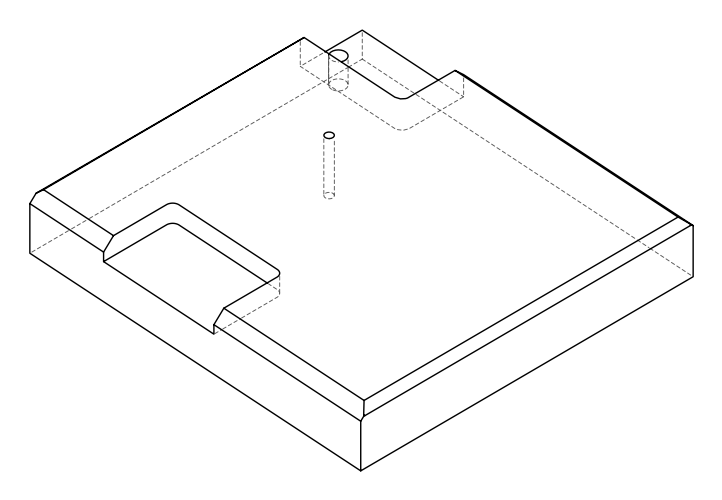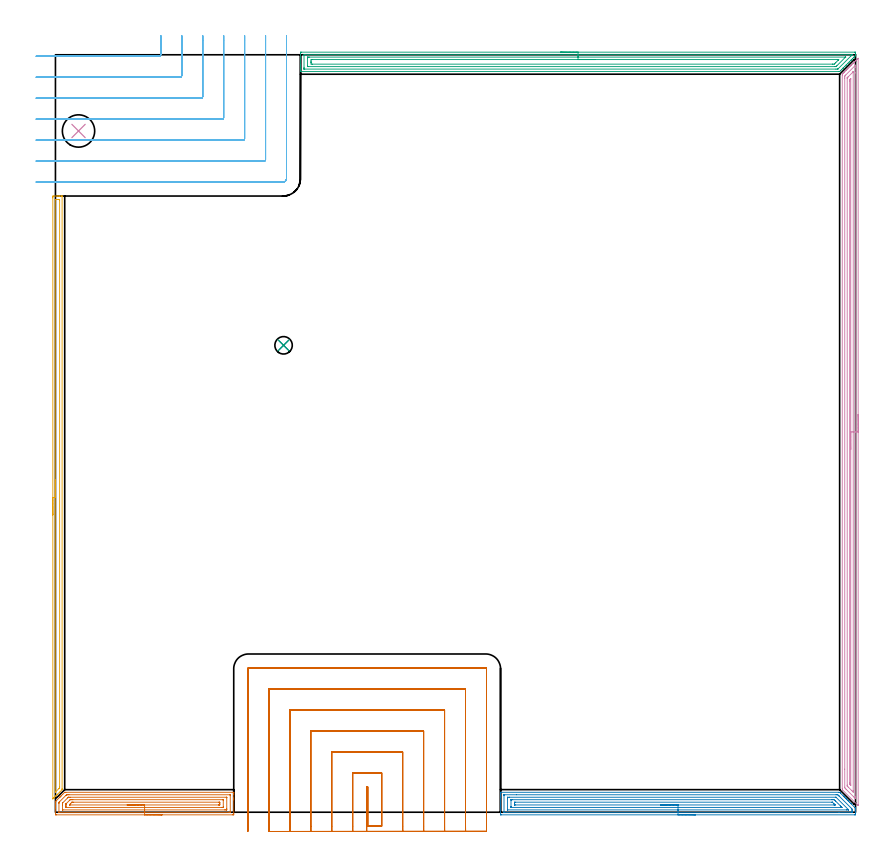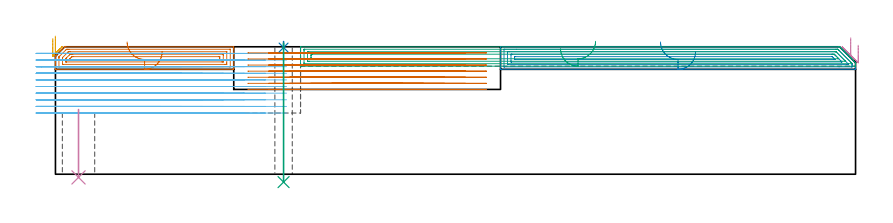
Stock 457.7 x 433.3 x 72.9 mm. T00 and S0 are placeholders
(PLAN: 10 operations, 4 tool changes, 95.5 min)
(1 AREA_MILL | FG_CHAMFER_SURFACE | UGT0205_001 | 4.28 min | 9047 mm3)
(2 AREA_MILL_1 | FG_CHAMFER_SURFACE_1 | UGT0205_001 | 8.24 min | 17464 mm3)
(3 AREA_MILL_2 | FG_CHAMFER_SURFACE_2 | UGT0205_001 | 10.32 min | 19925 mm3)
(4 AREA_MILL_3 | FG_CHAMFER_SURFACE_3 | UGT0205_001 | 13.57 min | 17199 mm3)
(5 AREA_MILL_4 | FG_CHAMFER_SURFACE_4 | UGT0205_001 | 5.67 min | 4860 mm3)
(6 MILL_CORNER_NOTCH_RECTANGULAR | CORNER_NOTCH_RECTANGULAR | NXT0201_012 | Follow Part, ap 4, ae 75% | 23.73 min | 428086 mm3)
(7 MILL_SLOT | SLOT_PARTIAL_RECTANGULAR | NXT0201_012 | Follow Part, ap 4, ae 75% | 29.12 min | 335185 mm3)
(8 SPOT_DRILL | STEP1HOLE | NXT0321_9005460120000 | 0.03 min | 51 mm3)
(9 DRILL_THROUGH_HOLE_INTO_CENTER | STEP1HOLE | UGT0301_032 | 0.32 min | 5713 mm3)
(10 INDEXABLE_INSERT_DRILL_THROUGH_HOLE_FROM_SOLID | STEP1HOLE_1 | NXT0302_008 | 0.16 min | 9441 mm3)
(TOOL UGT0205_001 | Chamfer Mill 20 x 3 x 45 deg. | D20 FL50 Z2)
(TOOL NXT0201_012 | ENDMILL 16mm [2P460-1600-NA 1630] | D16 FL38 Z6)
(TOOL NXT0321_9005460120000 | NC Spot Drill, 142deg, 12mm, Carbide, Uncoated | D12 PA142 FL30 Z2)
(TOOL UGT0301_032 | Twist Drill 10 mm | D10 PA118 FL87 Z2)
(TOOL NXT0302_008 | Index. Insert Drill 18.5mm [880-D1850L25-05] | D18.5 PA176 FL93 Z2)
(OP 1 AREA_MILL)
G17 G21 G94 G90
T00 M6
G54
G17 G0 G90 X61. Y-1.5 S1061 M3
G43 Z82.9 H0
Z70.
G94 G1 X60.962 Z69.128 F250.
X60.848 Z68.264
X60.659 Z67.412
X60.397 Z66.58
X60.063 Z65.774
X59.66 Z65.
X59.191 Z64.264
X58.66 Z63.572
X58.071 Z62.929
X57.428 Z62.34
X56.736 Z61.808
X56. Z61.34
X55.226 Z60.937
X54.42 Z60.603
X53.588 Z60.341
X52.736 Z60.152
X51.872 Z60.038
X51. Z60.
X0.6
X0.258 Y-1.498 Z60.001
X0.01 Y-1.493 Z60.004
X0. Y-1.163 Z60.334
Y2.33 Z63.825
Y2.903 Z64.4
Y3.203 Z64.7
Y3.776 Z65.273
Y4.077 Z65.573
Y4.678 Z66.178
Y6.038 Z67.538
Y6.1 Z67.597
X0.005 Y6.106 Z67.604
X0.158 Y6.26 Z67.756
X0.302 Y6.403 Z67.902
X0.588 Y6.688 Z68.188
X2.588 Y8.689 Z70.188
X2.633 Y8.734 Z70.231
X2.681 Y8.782 Z70.281
X2.873 Y8.974 Z70.473
X2.924 Y9.025 Z70.522
X2.978 Y9.079 Z70.578
X3.158 Y9.259 Z70.758
X3.215 Y9.316 Z70.813
X3.507 Y9.607 Z71.107
X4.168 Y10.268 Z71.767
X5.159 Y11.259 Z72.757
X5.312 Y11.406 Z72.893
X5.943 Y11.4 Z72.9
X101.846
X101.99 Y11.397 Z72.888
X101.997 Y11.349 Z72.84
X101.999 Y11.284 Z72.776
X102. Y11.168 Z72.667
Y10.791 Z72.291
Y10.19 Z71.684
Y8.142 Z69.639
Y7.57 Z69.064
Y7.065 Z68.56
Y-0.877 Z60.62
X101.997 Y-1.163 Z60.334
X101.99 Y-1.493 Z60.004
X101.742 Y-1.498 Z60.001
X101.4 Y-1.5 Z60.
X51.
Y-0.086 Z61.414
X2.384 Y-0.085 Z61.415
X2.174 Y-0.084 Z61.416
X2.044 Y-0.081 Z61.419
X2.017 Y-0.079 Z61.421
X2.01 Y-0.066 Z61.434
X2.006 Y-0.042 Z61.458
X2.001 Y0.085 Z61.585
X2. Y4.95 Z66.45
X2.001 Y5.324 Z66.824
X2.007 Y5.574 Z67.074
X2.01 Y5.635 Z67.135
X2.048 Y5.686 Z67.186
X2.177 Y5.823 Z67.323
X2.278 Y5.927 Z67.427
X2.384 Y6.034 Z67.534
X5.952 Y9.602 Z71.102
X6.253 Y9.895 Z71.395
X6.338 Y9.976 Z71.476
X6.502 Y9.98 Z71.48
X6.844 Y9.984 Z71.484
X7.053 Y9.985 Z71.485
X7.736 Y9.986 Z71.486
X99.616 Y9.985 Z71.485
X99.826 Y9.984 Z71.484
X99.956 Y9.98 Z71.48
X99.983 Y9.979 Z71.479
X99.99 Y9.966 Z71.466
X99.993 Y9.942 Z71.442
X99.999 Y9.815 Z71.315
X100. Y0.208 Z61.708
X99.998 Y0.083 Z61.583
X99.994 Y-0.017 Z61.483
X99.99 Y-0.078 Z61.422
X99.957 Y-0.079 Z61.421
X99.616 Y-0.084 Z61.416
X99.407 Y-0.085 Z61.415
X51. Y-0.086 Z61.414
Y1.328 Z62.828
X4.298 Y1.329 Z62.829
X4.168 Y1.331 Z62.831
X4.038 Y1.334 Z62.834
X4.01 Y1.336 Z62.836
X4.006 Y1.359 Z62.859
X4.002 Y1.402 Z62.902
X4.001 Y1.457 Z62.957
X4. Y1.621 Z63.121
Y4.241 Z65.741
X4.001 Y4.95 Z66.45
X4.002 Y5.112 Z66.612
X4.008 Y5.169 Z66.669
X4.014 Y5.203 Z66.703
X4.033 Y5.224 Z66.724
X4.168 Y5.367 Z66.867
X7.046 Y8.245 Z69.745
X7.248 Y8.443 Z69.943
X7.347 Y8.535 Z70.035
X7.391 Y8.565 Z70.065
X7.474 Y8.567 Z70.067
X7.606 Y8.57 Z70.07
X7.736 Y8.571 Z70.071
X8.497
X97.702
X97.832 Y8.569 Z70.069
X97.962 Y8.566 Z70.066
X97.99 Y8.564 Z70.064
X97.994 Y8.541 Z70.041
X97.997 Y8.498 Z69.998
X97.999 Y8.443 Z69.943
X98. Y8.279 Z69.779
Y2.166 Z63.666
X97.996 Y1.457 Z62.957
X97.993 Y1.375 Z62.875
X97.99 Y1.339 Z62.839
X97.957 Y1.335 Z62.835
X97.832 Y1.333 Z62.833
X97.071 Y1.329 Z62.829
X96.94 Y1.328 Z62.828
X51.
Y2.743 Z64.243
X6.125
X6.078 Y2.744 Z64.244
X6.029 Y2.747 Z64.247
X6.016 Y2.749 Z64.249
X6.01 Y2.758 Z64.258
X6.007 Y2.801 Z64.301
X6. Y3.156 Z64.656
Y3.203 Z64.703
Y4.03 Z65.53
Y4.077 Z65.577
X6.003 Y4.49 Z65.99
X6.008 Y4.696 Z66.196
X6.01 Y4.746 Z66.246
X6.033 Y4.775 Z66.275
X6.079 Y4.826 Z66.326
X6.2 Y4.95 Z66.45
X7.946 Y6.697 Z68.197
X8.287 Y7.03 Z68.53
X8.402 Y7.142 Z68.642
X8.628 Y7.15 Z68.65
X9.052 Y7.155 Z68.655
X9.52 Y7.157 Z68.657
X9.942
X95.875
X95.922 Y7.156 Z68.656
X95.971 Y7.153 Z68.653
X95.984 Y7.151 Z68.651
X95.99 Y7.142 Z68.642
X95.993 Y7.099 Z68.599
X96. Y6.744 Z68.244
Y6.697 Z68.197
X95.999 Y3.203 Z64.703
X95.99 Y2.791 Z64.291
X95.984 Y2.749 Z64.249
X95.909 Y2.747 Z64.247
X95.784 Y2.744 Z64.244
X95.626 Y2.743 Z64.243
X95.156
X51.
Y4.157 Z65.657
X8.546
X8.243 Y4.159 Z65.659
X8.091 Y4.161 Z65.661
X8.021 Y4.164 Z65.664
X8.01 Y4.182 Z65.682
X8.017 Y4.307 Z65.807
X8.108 Y4.404 Z65.904
X8.198 Y4.498 Z65.998
X8.614 Y4.916 Z66.416
X9.079 Y5.381 Z66.881
X9.226 Y5.527 Z67.027
X9.345 Y5.644 Z67.144
X9.428 Y5.72 Z67.22
X9.449 Y5.736 Z67.236
X9.47 Y5.739 Z67.239
X9.52 Y5.742 Z67.242
X9.602 Y5.743 Z67.243
X10.412
X93.454
X93.797 Y5.739 Z67.239
X93.966 Y5.736 Z67.236
X93.991 Y5.728 Z67.228
X93.995 Y5.698 Z67.198
X93.997 Y5.652 Z67.152
X94. Y5.209 Z66.709
Y4.95 Z66.45
Y4.335 Z65.835
X93.998 Y4.247 Z65.747
X93.994 Y4.194 Z65.694
X93.99 Y4.168 Z65.668
X93.977 Y4.164 Z65.664
X93.777 Y4.16 Z65.66
X93.372 Y4.157 Z65.657
X93.29
X51.
X50.128 Z65.695
X49.263 Z65.809
X48.412 Z65.998
X47.58 Z66.26
X46.774 Z66.594
X46. Z66.997
X45.264 Z67.465
X44.572 Z67.996
X43.929 Z68.586
X43.34 Z69.229
X42.808 Z69.921
X42.34 Z70.657
X41.937 Z71.431
X41.603 Z72.237
X41.341 Z73.069
X41.152 Z73.92
X41.038 Z74.785
X41. Z75.657
G0 Z82.9
M5
M2
(OP 2 AREA_MILL_1)
G17 G21 G94 G90
T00 M6
G54
G17 G0 G90 X366.15 Y-1.5 S1061 M3
G43 Z82.9 H0
Z70.
G94 G1 X366.112 Z69.128 F250.
X365.998 Z68.264
X365.809 Z67.412
X365.547 Z66.58
X365.213 Z65.774
X364.81 Z65.
X364.342 Z64.264
X363.811 Z63.572
X363.221 Z62.929
X362.578 Z62.34
X361.886 Z61.809
X361.15 Z61.34
X360.376 Z60.937
X359.57 Z60.603
X358.738 Z60.341
X357.887 Z60.152
X357.022 Z60.038
X356.15 Z60.
X255.216
X254.662 Y-1.494 Z60.003
X254.61 Y-1.492 Z60.006
X254.6 Y-1.434 Z60.064
Y8.443 Z69.937
Y8.985 Z70.482
Y9.316 Z70.812
Y9.858 Z71.354
Y10.19 Z71.684
Y11.144 Z72.644
X254.603 Y11.274 Z72.766
X254.61 Y11.398 Z72.888
X254.77 Y11.4 Z72.9
X448.152
X448.601 Y11.393 Z72.892
X448.66 Y11.338 Z72.837
X448.938 Y11.063 Z72.56
X449.045 Y10.956 Z72.454
X450.685 Y9.316 Z70.813
X451.096 Y8.904 Z70.404
X451.12 Y8.88 Z70.38
X451.427 Y8.574 Z70.073
X451.559 Y8.443 Z69.939
X451.915 Y8.085 Z69.585
X452.084 Y7.917 Z69.416
X452.32 Y7.681 Z69.179
X452.432 Y7.57 Z69.066
X452.867 Y7.133 Z68.633
X453.305 Y6.697 Z68.193
X453.511 Y6.489 Z67.989
X453.552 Y6.448 Z67.948
X454.178 Y5.823 Z67.32
X454.37 Y5.63 Z67.13
X454.404 Y5.596 Z67.096
X455.051 Y4.95 Z66.447
X455.189 Y4.811 Z66.311
X457.384 Y2.617 Z64.116
X457.53 Y2.47 Z63.968
X457.666 Y2.33 Z63.829
X457.69 Y2.303 Z63.801
X457.7 Y1.667 Z63.167
Y0.252 Z61.749
Y-0.29 Z61.207
Y-0.621 Z60.876
X457.695 Y-1.163 Z60.332
X457.69 Y-1.492 Z60.003
X457.425 Y-1.496 Z60.001
X457.084 Y-1.5 Z60.
X356.15
Y-0.086 Z61.414
X256.794 Y-0.085 Z61.415
X256.652 Y-0.084 Z61.416
X256.619 Y-0.081 Z61.419
X256.61 Y-0.079 Z61.421
X256.606 Y-0.07 Z61.43
X256.603 Y-0.04 Z61.46
X256.6 Y0.104 Z61.604
Y9.71 Z71.21
X256.603 Y9.841 Z71.341
X256.607 Y9.946 Z71.446
X256.61 Y9.975 Z71.475
X256.621 Y9.979 Z71.479
X256.661 Y9.981 Z71.481
X257.003 Y9.985 Z71.485
X263.786 Y9.986 Z71.486
X446.574
X447.258 Y9.984 Z71.484
X447.471 Y9.982 Z71.482
X447.547 Y9.979 Z71.479
X447.874 Y9.667 Z71.167
X448.064 Y9.484 Z70.984
X448.152 Y9.399 Z70.899
X448.234 Y9.316 Z70.816
X455.297 Y2.252 Z63.752
X455.69 Y1.848 Z63.348
X455.695 Y1.457 Z62.957
X455.699 Y1.064 Z62.564
X455.7 Y0.584 Z62.084
Y0.19 Z61.69
X455.697 Y0.059 Z61.559
X455.693 Y-0.046 Z61.454
X455.69 Y-0.075 Z61.425
X455.679 Y-0.079 Z61.421
X455.639 Y-0.081 Z61.419
X455.297 Y-0.085 Z61.415
X448.263 Y-0.086 Z61.414
X356.15
Y1.328 Z62.828
X258.789 Y1.329 Z62.829
X258.658 Y1.331 Z62.831
X258.622 Y1.334 Z62.834
X258.61 Y1.337 Z62.837
X258.607 Y1.347 Z62.847
X258.602 Y1.395 Z62.895
X258.601 Y1.457 Z62.957
X258.6 Y1.642 Z63.142
X258.601 Y7.754 Z69.254
X258.608 Y8.443 Z69.943
X258.61 Y8.534 Z70.034
X258.622 Y8.565 Z70.065
X258.662 Y8.567 Z70.067
X258.789 Y8.569 Z70.069
X259.551 Y8.571 Z70.071
X259.682
X446.235
X446.365 Y8.569 Z70.069
X446.496 Y8.565 Z70.065
X446.526 Y8.563 Z70.063
X446.545 Y8.548 Z70.048
X446.584 Y8.514 Z70.014
X446.657 Y8.443 Z69.943
X453.511 Y1.588 Z63.088
X453.637 Y1.457 Z62.957
X453.678 Y1.411 Z62.911
X453.69 Y1.365 Z62.865
X453.678 Y1.335 Z62.835
X453.638 Y1.333 Z62.833
X453.511 Y1.331 Z62.831
X452.749 Y1.329 Z62.829
X452.618
X356.15 Y1.328 Z62.828
Y2.743 Z64.243
X260.738
X260.692 Y2.744 Z64.244
X260.646 Y2.746 Z64.246
X260.615 Y2.749 Z64.249
X260.61 Y2.787 Z64.287
X260.6 Y3.179 Z64.679
Y3.203 Z64.703
Y6.697 Z68.197
X260.608 Y7.121 Z68.621
X260.61 Y7.143 Z68.643
X260.633 Y7.15 Z68.65
X260.715 Y7.153 Z68.653
X260.84 Y7.156 Z68.656
X260.998 Y7.157 Z68.657
X261.469
X444.108
X444.579 Y7.156 Z68.656
X445.004 Y7.155 Z68.655
X445.472 Y7.15 Z68.65
X445.943 Y6.697 Z68.197
X446.365 Y6.284 Z67.784
X449.045 Y3.607 Z65.107
X449.447 Y3.203 Z64.703
X449.83 Y2.816 Z64.316
X449.877 Y2.765 Z64.265
X449.89 Y2.748 Z64.248
X449.881 Y2.747 Z64.247
X449.799 Y2.745 Z64.245
X449.673 Y2.743 Z64.243
X449.516
X356.15
Y4.157 Z65.657
X263.173
X262.826 Y4.159 Z65.659
X262.653 Y4.162 Z65.662
X262.617 Y4.164 Z65.664
X262.61 Y4.188 Z65.688
X262.607 Y4.24 Z65.74
X262.601 Y4.717 Z66.217
X262.6 Y4.95 Z66.45
X262.602 Y5.589 Z67.089
X262.606 Y5.682 Z67.182
X262.61 Y5.732 Z67.232
X262.648 Y5.736 Z67.236
X262.85 Y5.739 Z67.239
X263.255 Y5.743 Z67.243
X444.173
X444.376 Y5.741 Z67.241
X444.426 Y5.739 Z67.239
X444.447 Y5.736 Z67.236
X444.473 Y5.717 Z67.217
X444.579 Y5.619 Z67.119
X445.252 Y4.95 Z66.45
X445.472 Y4.73 Z66.23
X445.953 Y4.241 Z65.741
X446.003 Y4.187 Z65.687
X446.022 Y4.163 Z65.663
X445.995 Y4.162 Z65.662
X445.821 Y4.159 Z65.659
X445.472 Y4.157 Z65.657
X445.39
X356.15
X355.279 Z65.695
X354.414 Z65.809
X353.562 Z65.998
X352.73 Z66.26
X351.924 Z66.594
X351.15 Z66.997
X350.414 Z67.465
X349.722 Z67.996
X349.079 Z68.586
X348.49 Z69.229
X347.959 Z69.921
X347.49 Z70.657
X347.087 Z71.431
X346.753 Z72.237
X346.491 Z73.069
X346.302 Z73.92
X346.188 Z74.785
X346.15 Z75.657
G0 Z82.9
M5
M2
(OP 3 AREA_MILL_2)
G17 G21 G94 G90
T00 M6
G54
G17 G0 G90 X288.95 Y434.8 S1061 M3
G43 Z82.9 H0
Z71.8
G94 G1 X288.988 Z70.928 F250.
X289.102 Z70.063
X289.291 Z69.212
X289.553 Z68.38
X289.887 Z67.574
X290.29 Z66.8
X290.758 Z66.064
X291.29 Z65.372
X291.879 Z64.729
X292.522 Z64.14
X293.214 Z63.608
X293.95 Z63.14
X294.724 Z62.737
X295.53 Z62.403
X296.362 Z62.141
X297.213 Z61.952
X298.078 Z61.838
X298.95 Z61.8
X457.213 Y434.799 Z61.801
X457.528 Y434.796 Z61.804
X457.698 Y434.791 Z61.805
X457.7 Y434.512 Z62.084
Y434.169 Z62.426
Y433.205 Z63.394
X457.696 Y432.827 Z63.772
X457.694 Y432.806 Z63.793
X457.677 Y432.78 Z63.818
X457.576 Y432.675 Z63.924
X456.982 Y432.082 Z64.518
X456.834 Y431.933 Z64.664
X456.784 Y431.883 Z64.715
X456.085 Y431.185 Z65.415
X455.94 Y431.039 Z65.558
X455.89 Y430.989 Z65.609
X455.188 Y430.288 Z66.312
X455.046 Y430.144 Z66.453
X454.997 Y430.096 Z66.502
X454.291 Y429.391 Z67.209
X454.151 Y429.25 Z67.347
X454.103 Y429.202 Z67.396
X453.394 Y428.494 Z68.106
X453.257 Y428.356 Z68.241
X453.21 Y428.309 Z68.289
X452.497 Y427.597 Z69.003
X452.363 Y427.461 Z69.136
X452.317 Y427.416 Z69.182
X451.6 Y426.7 Z69.9
X451.468 Y426.567 Z70.03
X451.423 Y426.522 Z70.076
X450.703 Y425.803 Z70.797
X450.574 Y425.673 Z70.924
X450.53 Y425.629 Z70.969
X449.806 Y424.906 Z71.694
X449.68 Y424.778 Z71.819
X449.636 Y424.735 Z71.863
X449.041 Y424.141 Z72.459
X448.653 Y423.755 Z72.844
X448.601 Y423.707 Z72.893
X448.147 Y423.7 Z72.9
X140.372
X140.21 Y423.702 Z72.888
X140.207 Y423.768 Z72.824
X140.2 Y424.186 Z72.413
Y424.537 Z72.063
Y425.226 Z71.37
Y426.464 Z70.133
Y427.014 Z69.58
Y427.634 Z68.962
X140.201 Y434.169 Z62.429
X140.204 Y434.784 Z61.814
X140.207 Y434.792 Z61.806
X140.819 Y434.8 Z61.8
X298.95
Y433.386 Z63.214
X455.295
X455.406 Y433.385 Z63.215
X455.628 Y433.381 Z63.219
X455.685 Y433.379 Z63.221
X455.69 Y433.366 Z63.234
X455.692 Y433.332 Z63.268
X455.69 Y433.274 Z63.326
X455.503 Y433.065 Z63.535
X455.295 Y432.847 Z63.753
X455.062 Y432.613 Z63.987
X454.83 Y432.38 Z64.22
X447.911 Y425.462 Z71.138
X447.67 Y425.226 Z71.374
X447.584 Y425.146 Z71.454
X447.547 Y425.121 Z71.479
X447.476 Y425.118 Z71.482
X447.364 Y425.115 Z71.485
X447.254
X446.472 Y425.114 Z71.486
X142.605
X142.494 Y425.115 Z71.485
X142.272 Y425.119 Z71.481
X142.215 Y425.121 Z71.479
X142.21 Y425.134 Z71.466
X142.205 Y425.168 Z71.432
X142.202 Y425.226 Z71.374
X142.2 Y425.631 Z70.969
Y426.12 Z70.48
X142.201 Y432.785 Z63.815
X142.208 Y433.274 Z63.326
X142.21 Y433.369 Z63.231
X142.383 Y433.379 Z63.221
X142.496 Y433.384 Z63.216
X142.605 Y433.385 Z63.215
X298.95 Y433.386 Z63.214
Y431.972 Z64.628
X451.811
X451.933 Y431.971 Z64.629
X451.957 Y431.969 Z64.631
X451.959 Y431.968 Z64.632
X451.955 Y431.959 Z64.641
X451.919 Y431.919 Z64.681
X447.015 Y427.014 Z69.586
X446.686 Y426.688 Z69.912
X446.574 Y426.58 Z70.02
X446.533 Y426.544 Z70.056
X446.48 Y426.535 Z70.065
X446.361 Y426.533 Z70.067
X445.952 Y426.529 Z70.071
X144.877
X144.392 Y426.531 Z70.069
X144.232 Y426.533 Z70.067
X144.212 Y426.535 Z70.065
X144.207 Y426.591 Z70.009
X144.202 Y426.694 Z69.906
X144.2 Y426.822 Z69.778
Y427.014 Z69.586
Y431.486 Z65.114
X144.202 Y431.677 Z64.923
X144.21 Y431.87 Z64.73
X144.22 Y431.965 Z64.635
X144.271 Y431.967 Z64.633
X144.392 Y431.97 Z64.63
X144.8 Y431.971 Z64.629
X145.286 Y431.972 Z64.628
X298.95
Y430.557 Z66.043
X447.288
X448.053 Y430.55 Z66.05
X448.084 Y430.544 Z66.056
X448.059 Y430.514 Z66.086
X448.001 Y430.452 Z66.148
X447.913 Y430.362 Z66.238
X447.805 Y430.253 Z66.347
X446.361 Y428.809 Z67.791
X445.905 Y428.365 Z68.235
X445.467 Y427.95 Z68.65
X445.428 Y427.948 Z68.652
X444.574 Y427.943 Z68.657
X444.54
X147.038
X146.222 Y427.95 Z68.65
X146.2 Y428.782 Z67.818
Y428.803 Z67.797
Y429.676 Z66.924
Y429.697 Z66.903
X146.22 Y430.55 Z66.05
X147.072 Y430.557 Z66.043
X147.107
X298.95
X299.822 Z66.081
X300.686 Z66.195
X301.538 Z66.383
X302.37 Z66.646
X303.176 Z66.98
X303.95 Z67.382
X304.686 Z67.851
X305.378 Z68.382
X306.021 Z68.972
X306.61 Z69.615
X307.141 Z70.307
X307.61 Z71.043
X308.013 Z71.816
X308.347 Z72.622
X308.609 Z73.454
X308.798 Z74.306
X308.912 Z75.171
X308.95 Z76.043
G0 Z82.9
M5
M2
(OP 4 AREA_MILL_3)
G17 G21 G94 G90
T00 M6
G54
G17 G0 G90 X459.2 Y227.55 S1061 M3
G43 Z82.9 H0
Z73.8
G94 G1 Y227.512 Z72.928 F250.
Y227.398 Z72.063
Y227.209 Z71.212
Y226.947 Z70.38
Y226.613 Z69.574
Y226.21 Z68.8
Y225.742 Z68.064
Y225.211 Z67.372
Y224.621 Z66.729
Y223.978 Z66.14
Y223.286 Z65.608
Y222.55 Z65.14
Y221.776 Z64.737
Y220.97 Z64.403
Y220.138 Z64.141
Y219.287 Z63.952
Y218.422 Z63.838
Y217.55 Z63.8
Y4.314
X459.199 Y3.975 Z63.801
X459.198 Y3.922 Z63.802
X459.191 Y3.812 Z63.805
X458.954 Y4.045 Z64.044
X450.278 Y12.721 Z72.721
X450.157 Y12.845 Z72.842
X450.107 Y12.899 Z72.892
X450.1 Y13.358 Z72.9
Y421.742
X450.107 Y422.201 Z72.892
X450.155 Y422.255 Z72.844
X450.651 Y422.753 Z72.345
X450.991 Y423.091 Z72.009
X451.204 Y423.304 Z71.796
X451.428 Y423.529 Z71.57
X451.54 Y423.642 Z71.456
X452.108 Y424.208 Z70.892
X452.322 Y424.423 Z70.676
X452.429 Y424.53 Z70.568
X452.873 Y424.973 Z70.127
X453.317 Y425.419 Z69.679
X453.761 Y425.862 Z69.238
X454.206 Y426.308 Z68.79
X454.65 Y426.75 Z68.349
X455.094 Y427.196 Z67.902
X455.301 Y427.402 Z67.698
X455.36 Y427.46 Z67.64
X455.983 Y428.085 Z67.013
X456.195 Y428.295 Z66.804
X456.234 Y428.334 Z66.766
X456.871 Y428.973 Z66.125
X457.108 Y429.208 Z65.892
X457.76 Y429.862 Z65.236
X457.981 Y430.081 Z65.019
X458.649 Y430.75 Z64.348
X458.855 Y430.955 Z64.145
X459.093 Y431.194 Z63.906
X459.177 Y431.274 Z63.821
X459.194 Y431.283 Z63.803
X459.199 Y431.274 Z63.799
X459.2 Y217.55 Z63.8
X457.786 Z65.214
Y8.89
X457.785 Y7.996 Z65.215
X457.784 Y7.973 Z65.216
X457.76 Y7.702 Z65.24
X457.457 Y7.996 Z65.543
X456.871 Y8.579 Z66.129
X456.56 Y8.89 Z66.44
X452.429 Y13.022 Z70.571
X452.094 Y13.358 Z70.906
X451.54 Y13.922 Z71.46
X451.516 Y14.252 Z71.484
X451.515 Y14.277 Z71.485
X451.514 Y24.633 Z71.486
Y419.955
X451.515 Y420.848 Z71.485
X451.516 Y420.872 Z71.484
X451.54 Y421.178 Z71.46
X451.818 Y421.463 Z71.182
X452.092 Y421.742 Z70.908
X457.454 Y427.104 Z65.546
X457.61 Y427.255 Z65.39
X457.76 Y427.398 Z65.24
X457.784 Y427.104 Z65.216
X457.785 Y427.079 Z65.215
X457.786 Y426.21 Z65.214
Y422.95
Y217.55
X456.372 Z66.628
X456.371 Y12.464 Z66.629
X456.37 Y12.075 Z66.63
X456.366 Y11.571 Z66.634
X456.365 Y11.551 Z66.635
X456.336 Y11.571 Z66.664
X455.983 Y11.918 Z67.017
X455.435 Y12.464 Z67.565
X453.648 Y14.252 Z69.352
X453.317 Y14.583 Z69.683
X453.038 Y14.866 Z69.962
X452.969 Y14.939 Z70.031
X452.937 Y14.974 Z70.063
X452.935 Y15.016 Z70.065
X452.932 Y15.145 Z70.068
X452.929 Y15.535 Z70.071
Y419.955
X452.93 Y420.053 Z70.07
X452.933 Y420.101 Z70.067
X452.935 Y420.121 Z70.065
X452.947 Y420.136 Z70.053
X453.039 Y420.235 Z69.961
X453.317 Y420.517 Z69.683
X453.482 Y420.683 Z69.518
X456.155 Y423.356 Z66.845
X456.329 Y423.529 Z66.671
X456.345 Y423.543 Z66.655
X456.356 Y423.549 Z66.644
X456.366 Y423.552 Z66.634
X456.368 Y423.544 Z66.632
X456.37 Y423.529 Z66.63
X456.371 Y423.297 Z66.629
X456.372 Y423.138 Z66.628
Y217.55
X454.957 Z68.043
Y16.039
X454.952 Y15.422 Z68.048
X454.951 Y15.412 Z68.049
X454.947 Y15.413 Z68.053
X454.905 Y15.45 Z68.095
X454.819 Y15.531 Z68.181
X454.65 Y15.699 Z68.35
X454.482 Y15.871 Z68.518
X454.398 Y15.958 Z68.602
X454.359 Y16.002 Z68.641
X454.35 Y16.039 Z68.65
X454.343 Y16.932 Z68.657
Y418.305
X454.346 Y418.921 Z68.654
X454.349 Y419.061 Z68.651
X454.351 Y419.09 Z68.649
X454.774 Y419.524 Z68.226
X454.849 Y419.598 Z68.151
X454.915 Y419.658 Z68.085
X454.95 Y419.69 Z68.05
X454.951 Y419.629 Z68.049
X454.957 Y419.2 Z68.043
Y217.55
Y216.678 Z68.081
Y215.814 Z68.195
Y214.962 Z68.383
Y214.13 Z68.646
Y213.324 Z68.98
Y212.55 Z69.382
Y211.814 Z69.851
Y211.122 Z70.382
Y210.479 Z70.972
Y209.89 Z71.615
Y209.359 Z72.307
Y208.89 Z73.043
Y208.487 Z73.816
Y208.153 Z74.622
Y207.891 Z75.454
Y207.702 Z76.306
Y207.588 Z77.171
Y207.55 Z78.043
G0 Z82.9
M5
M2
(OP 5 AREA_MILL_4)
G17 G21 G94 G90
T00 M6
G54
G17 G0 G90 X-1.5 Y170.05 S1061 M3
G43 Z82.9 H0
Z77.6
G94 G1 Y170.088 Z76.728 F250.
Y170.202 Z75.864
Y170.391 Z75.012
Y170.653 Z74.18
Y170.987 Z73.374
Y171.39 Z72.6
Y171.859 Z71.864
Y172.39 Z71.172
Y172.979 Z70.529
Y173.622 Z69.94
Y174.314 Z69.409
Y175.05 Z68.94
Y175.824 Z68.537
Y176.63 Z68.203
Y177.462 Z67.941
Y178.314 Z67.752
Y179.179 Z67.638
Y180.05 Z67.6
Y351.452
X-1.499 Y351.891 Z67.601
X-1.494 Y352.339 Z67.603
X-1.491 Y352.49 Z67.605
X-1.053 Y352.5 Z68.043
X0.709 Z69.803
X1.27 Z70.367
X1.591 Z70.687
X2.151 Z71.247
X2.472 Z71.567
X3.475 Z72.574
X3.798 Y352.494 Z72.888
Y352.493 Z72.889
X3.8 Y352.338 Z72.9
Y13.565
X3.795 Y12.896 Z72.894
X3.794 Y12.894 Z72.893
X2.68 Y11.78 Z71.779
X2.234 Y11.333 Z71.333
X1.212 Y10.311 Z70.311
X1.003 Y10.102 Z70.1
X0.895 Y9.994 Z69.993
X0.353 Y9.453 Z69.452
X0.122 Y9.22 Z69.219
X0.003 Y9.102 Z69.1
X-0.506 Y8.594 Z68.594
X-0.759 Y8.339 Z68.337
X-0.89 Y8.209 Z68.207
X-1.338 Y7.763 Z67.761
X-1.493 Y7.616 Z67.606
X-1.499 Y7.613 Z67.6
X-1.5 Y180.05
X-0.086 Z69.014
X-0.085 Y350.408 Z69.015
X-0.084 Y350.458 Z69.016
X-0.082 Y350.482 Z69.018
X-0.08 Y350.487 Z69.02
X-0.068 Y350.49 Z69.032
X0.322 Y350.498 Z69.422
X1.591 Y350.499 Z70.691
X2.086 Y350.497 Z71.186
X2.289 Y350.49 Z71.389
X2.379 Y350.469 Z71.479
X2.384 Y350.195 Z71.484
X2.385 Y350.106 Z71.485
Y14.458
X2.38 Y14.055 Z71.48
X2.379 Y13.958 Z71.479
X2.335 Y13.896 Z71.435
X2.241 Y13.798 Z71.341
X2.015 Y13.565 Z71.115
X0.027 Y11.578 Z69.127
X-0.058 Y11.497 Z69.042
X-0.073 Y11.486 Z69.027
X-0.079 Y11.483 Z69.021
X-0.08 Y11.516 Z69.02
X-0.085 Y11.692 Z69.015
X-0.086 Y180.05 Z69.014
Y180.922 Z69.052
Y181.787 Z69.166
Y182.638 Z69.355
Y183.47 Z69.617
Y184.276 Z69.951
Y185.05 Z70.354
Y185.786 Z70.823
Y186.478 Z71.354
Y187.121 Z71.943
Y187.711 Z72.586
Y188.242 Z73.279
Y188.71 Z74.014
Y189.113 Z74.788
Y189.447 Z75.594
Y189.709 Z76.426
Y189.898 Z77.278
Y190.012 Z78.143
Y190.05 Z79.014
G0 Z82.9
M5
M2
(OP 6 MILL_CORNER_NOTCH_RECTANGULAR)
G17 G21 G94 G90
T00 M6
G54
G17 G0 G90 X-11. Y432.5 S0 M3
G43 Z82.9 H1
Z69.11
G94 G1 X-8. F250.
X59.406 F500.
G3 X60.2 Y433.294 R0.8
G1 Y441.269
Y441.3
X60.201 Y444.3 F250.
G0 Z82.9
X-11. Y420.5
Z69.11
G1 X-8.
X71.406 F500.
G3 X72.2 Y421.294 R0.8
G1 Y441.269
Y441.3
X72.202 Y444.3 F250.
G0 Z82.9
X-11. Y408.5
Z69.11
G1 X-8.
X83.406 F500.
G3 X84.2 Y409.294 R0.8
G1 Y441.269
Y441.3
X84.202 Y444.3 F250.
G0 Z82.9
X-11. Y396.5
Z69.11
G1 X-8.
X95.405 F500.
G3 X96.2 Y397.295 R0.8
G1 Y441.269
Y441.3
X96.203 Y444.3 F250.
G0 Z82.9
X-11. Y384.5
Z69.11
G1 X-8.
X107.405 F500.
G3 X108.2 Y385.295 R0.8
G1 Y441.269
Y441.3
X108.204 Y444.3 F250.
G0 Z82.9
X-11. Y372.5
Z69.11
G1 X-8.
X119.405 F500.
G3 X120.2 Y373.295 R0.8
G1 Y441.269
Y441.3
X120.208 Y444.3 F250.
G0 Z82.9
X-11. Y360.5
Z69.11
G1 X-8.
X130.2 F500.
G3 X132.2 Y362.5 R2.
G1 Y441.269
Y444.269 F250.
G0 Z82.9
X-11. Y432.5
Z65.32
G1 X-8.
X59.406 F500.
G3 X60.2 Y433.294 R0.8
G1 Y441.3
Y444.3 F250.
G0 Z82.9
X-11. Y420.5
Z65.32
G1 X-8.
X71.406 F500.
G3 X72.2 Y421.294 R0.8
G1 Y441.3
Y444.3 F250.
G0 Z82.9
X-11. Y408.5
Z65.32
G1 X-8.
X83.406 F500.
G3 X84.2 Y409.294 R0.8
G1 Y441.3
Y444.3 F250.
G0 Z82.9
X-11. Y396.5
Z65.32
G1 X-8.
X95.405 F500.
G3 X96.2 Y397.295 R0.8
G1 Y441.3
Y444.3 F250.
G0 Z82.9
X-11. Y384.5
Z65.32
G1 X-8.
X107.405 F500.
G3 X108.2 Y385.295 R0.8
G1 Y441.3
Y444.3 F250.
G0 Z82.9
X-11. Y372.5
Z65.32
G1 X-8.
X119.405 F500.
G3 X120.2 Y373.295 R0.8
G1 Y441.3
Y444.3 F250.
G0 Z82.9
X-11. Y360.5
Z65.32
G1 X-8.
X130.2 F500.
G3 X132.2 Y362.5 R2.
G1 Y441.3
Y444.3 F250.
G0 Z82.9
X-11. Y432.5
Z61.53
G1 X-8.
X59.406 F500.
G3 X60.2 Y433.294 R0.8
G1 Y441.3
Y444.3 F250.
G0 Z82.9
X-11. Y420.5
Z61.53
G1 X-8.
X71.406 F500.
G3 X72.2 Y421.294 R0.8
G1 Y441.3
Y444.3 F250.
G0 Z82.9
X-11. Y408.5
Z61.53
G1 X-8.
X83.406 F500.
G3 X84.2 Y409.294 R0.8
G1 Y441.3
Y444.3 F250.
G0 Z82.9
X-11. Y396.5
Z61.53
G1 X-8.
X95.405 F500.
G3 X96.2 Y397.295 R0.8
G1 Y441.3
Y444.3 F250.
G0 Z82.9
X-11. Y384.5
Z61.53
G1 X-8.
X107.405 F500.
G3 X108.2 Y385.295 R0.8
G1 Y441.3
Y444.3 F250.
G0 Z82.9
X-11. Y372.5
Z61.53
G1 X-8.
X119.405 F500.
G3 X120.2 Y373.295 R0.8
G1 Y441.3
Y444.3 F250.
G0 Z82.9
X-11. Y360.5
Z61.53
G1 X-8.
X130.2 F500.
G3 X132.2 Y362.5 R2.
G1 Y441.3
Y444.3 F250.
G0 Z82.9
X-11. Y432.5
Z57.74
G1 X-8.
X59.406 F500.
G3 X60.2 Y433.294 R0.8
G1 Y441.3
Y444.3 F250.
G0 Z82.9
X-11. Y420.5
Z57.74
G1 X-8.
X71.406 F500.
G3 X72.2 Y421.294 R0.8
G1 Y441.3
Y444.3 F250.
G0 Z82.9
X-11. Y408.5
Z57.74
G1 X-8.
X83.406 F500.
G3 X84.2 Y409.294 R0.8
G1 Y441.3
Y444.3 F250.
G0 Z82.9
X-11. Y396.5
Z57.74
G1 X-8.
X95.405 F500.
G3 X96.2 Y397.295 R0.8
G1 Y441.3
Y444.3 F250.
G0 Z82.9
X-11. Y384.5
Z57.74
G1 X-8.
X107.405 F500.
G3 X108.2 Y385.295 R0.8
G1 Y441.3
Y444.3 F250.
G0 Z82.9
X-11. Y372.5
Z57.74
G1 X-8.
X119.405 F500.
G3 X120.2 Y373.295 R0.8
G1 Y441.3
Y444.3 F250.
G0 Z82.9
X-11. Y360.5
Z57.74
G1 X-8.
X130.2 F500.
G3 X132.2 Y362.5 R2.
G1 Y441.3
Y444.3 F250.
G0 Z82.9
X-11. Y432.5
Z53.95
G1 X-8.
X59.406 F500.
G3 X60.2 Y433.294 R0.8
G1 Y441.3
Y444.3 F250.
G0 Z82.9
X-11. Y420.5
Z53.95
G1 X-8.
X71.406 F500.
G3 X72.2 Y421.294 R0.8
G1 Y441.3
Y444.3 F250.
G0 Z82.9
X-11. Y408.5
Z53.95
G1 X-8.
X83.406 F500.
G3 X84.2 Y409.294 R0.8
G1 Y441.3
Y444.3 F250.
G0 Z82.9
X-11. Y396.5
Z53.95
G1 X-8.
X95.405 F500.
G3 X96.2 Y397.295 R0.8
G1 Y441.3
Y444.3 F250.
G0 Z82.9
X-11. Y384.5
Z53.95
G1 X-8.
X107.405 F500.
G3 X108.2 Y385.295 R0.8
G1 Y441.3
Y444.3 F250.
G0 Z82.9
X-11. Y372.5
Z53.95
G1 X-8.
X119.405 F500.
G3 X120.2 Y373.295 R0.8
G1 Y441.3
Y444.3 F250.
G0 Z82.9
X-11. Y360.5
Z53.95
G1 X-8.
X130.2 F500.
G3 X132.2 Y362.5 R2.
G1 Y441.3
Y444.3 F250.
G0 Z82.9
X-11. Y432.5
Z50.16
G1 X-8.
X59.406 F500.
G3 X60.2 Y433.294 R0.8
G1 Y441.3
Y444.3 F250.
G0 Z82.9
X-11. Y420.5
Z50.16
G1 X-8.
X71.406 F500.
G3 X72.2 Y421.294 R0.8
G1 Y441.3
Y444.3 F250.
G0 Z82.9
X-11. Y408.5
Z50.16
G1 X-8.
X83.406 F500.
G3 X84.2 Y409.294 R0.8
G1 Y441.3
Y444.3 F250.
G0 Z82.9
X-11. Y396.5
Z50.16
G1 X-8.
X95.405 F500.
G3 X96.2 Y397.295 R0.8
G1 Y441.3
Y444.3 F250.
G0 Z82.9
X-11. Y384.5
Z50.16
G1 X-8.
X107.405 F500.
G3 X108.2 Y385.295 R0.8
G1 Y441.3
Y444.3 F250.
G0 Z82.9
X-11. Y372.5
Z50.16
G1 X-8.
X119.405 F500.
G3 X120.2 Y373.295 R0.8
G1 Y441.3
Y444.3 F250.
G0 Z82.9
X-11. Y360.5
Z50.16
G1 X-8.
X130.2 F500.
G3 X132.2 Y362.5 R2.
G1 Y441.3
Y444.3 F250.
G0 Z82.9
X-11. Y432.5
Z46.37
G1 X-8.
X59.406 F500.
G3 X60.2 Y433.294 R0.8
G1 Y441.3
Y444.3 F250.
G0 Z82.9
X-11. Y420.5
Z46.37
G1 X-8.
X71.406 F500.
G3 X72.2 Y421.294 R0.8
G1 Y441.3
Y444.3 F250.
G0 Z82.9
X-11. Y408.5
Z46.37
G1 X-8.
X83.406 F500.
G3 X84.2 Y409.294 R0.8
G1 Y441.3
Y444.3 F250.
G0 Z82.9
X-11. Y396.5
Z46.37
G1 X-8.
X95.405 F500.
G3 X96.2 Y397.295 R0.8
G1 Y441.3
Y444.3 F250.
G0 Z82.9
X-11. Y384.5
Z46.37
G1 X-8.
X107.405 F500.
G3 X108.2 Y385.295 R0.8
G1 Y441.3
Y444.3 F250.
G0 Z82.9
X-11. Y372.5
Z46.37
G1 X-8.
X119.405 F500.
G3 X120.2 Y373.295 R0.8
G1 Y441.3
Y444.3 F250.
G0 Z82.9
X-11. Y360.5
Z46.37
G1 X-8.
X130.2 F500.
G3 X132.2 Y362.5 R2.
G1 Y441.3
Y444.3 F250.
G0 Z82.9
X-11. Y432.5
Z42.58
G1 X-8.
X59.406 F500.
G3 X60.2 Y433.294 R0.8
G1 Y441.3
Y444.3 F250.
G0 Z82.9
X-11. Y420.5
Z42.58
G1 X-8.
X71.406 F500.
G3 X72.2 Y421.294 R0.8
G1 Y441.3
Y444.3 F250.
G0 Z82.9
X-11. Y408.5
Z42.58
G1 X-8.
X83.406 F500.
G3 X84.2 Y409.294 R0.8
G1 Y441.3
Y444.3 F250.
G0 Z82.9
X-11. Y396.5
Z42.58
G1 X-8.
X95.405 F500.
G3 X96.2 Y397.295 R0.8
G1 Y441.3
Y444.3 F250.
G0 Z82.9
X-11. Y384.5
Z42.58
G1 X-8.
X107.405 F500.
G3 X108.2 Y385.295 R0.8
G1 Y441.3
Y444.3 F250.
G0 Z82.9
X-11. Y372.5
Z42.58
G1 X-8.
X119.405 F500.
G3 X120.2 Y373.295 R0.8
G1 Y441.3
Y444.3 F250.
G0 Z82.9
X-11. Y360.5
Z42.58
G1 X-8.
X130.2 F500.
G3 X132.2 Y362.5 R2.
G1 Y441.3
Y444.3 F250.
G0 Z82.9
X-11. Y432.5
Z38.79
G1 X-8.
X59.406 F500.
G3 X60.2 Y433.294 R0.8
G1 Y441.3
Y444.3 F250.
G0 Z82.9
X-11. Y420.5
Z38.79
G1 X-8.
X71.406 F500.
G3 X72.2 Y421.294 R0.8
G1 Y441.3
Y444.3 F250.
G0 Z82.9
X-11. Y408.5
Z38.79
G1 X-8.
X83.406 F500.
G3 X84.2 Y409.294 R0.8
G1 Y441.3
Y444.3 F250.
G0 Z82.9
X-11. Y396.5
Z38.79
G1 X-8.
X95.405 F500.
G3 X96.2 Y397.295 R0.8
G1 Y441.3
Y444.3 F250.
G0 Z82.9
X-11. Y384.5
Z38.79
G1 X-8.
X107.405 F500.
G3 X108.2 Y385.295 R0.8
G1 Y441.3
Y444.3 F250.
G0 Z82.9
X-11. Y372.5
Z38.79
G1 X-8.
X119.405 F500.
G3 X120.2 Y373.295 R0.8
G1 Y441.3
Y444.3 F250.
G0 Z82.9
X-11. Y360.5
Z38.79
G1 X-8.
X130.2 F500.
G3 X132.2 Y362.5 R2.
G1 Y441.3
Y444.3 F250.
G0 Z82.9
X-11. Y432.5
Z35.
G1 X-8.
X59.406 F500.
G3 X60.2 Y433.294 R0.8
G1 Y441.3
Y444.3 F250.
G0 Z82.9
X-11. Y420.5
Z35.
G1 X-8.
X71.406 F500.
G3 X72.2 Y421.294 R0.8
G1 Y441.3
Y444.3 F250.
G0 Z82.9
X-11. Y408.5
Z35.
G1 X-8.
X83.406 F500.
G3 X84.2 Y409.294 R0.8
G1 Y441.3
Y444.3 F250.
G0 Z82.9
X-11. Y396.5
Z35.
G1 X-8.
X95.405 F500.
G3 X96.2 Y397.295 R0.8
G1 Y441.3
Y444.3 F250.
G0 Z82.9
X-11. Y384.5
Z35.
G1 X-8.
X107.405 F500.
G3 X108.2 Y385.295 R0.8
G1 Y441.3
Y444.3 F250.
G0 Z82.9
X-11. Y372.5
Z35.
G1 X-8.
X119.405 F500.
G3 X120.2 Y373.295 R0.8
G1 Y441.3
Y444.3 F250.
G0 Z82.9
X-11. Y360.5
Z35.
G1 X-8.
X130.2 F500.
G3 X132.2 Y362.5 R2.
G1 Y441.3
Y444.3 F250.
G0 Z82.9
M5
M2
(OP 7 MILL_SLOT)
G17 G21 G94 G90
T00 M6
G54
G17 G0 G90 X177.988 Y-11. S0 M3
G43 Z82.9 H1
Z69.414
G94 G1 X178. Y-8. F250.
Y-7.746 F500.
Y14.5
X178.6
Y-7.746
Y-8.
X186.601
X186.6 Y-7.746
Y22.5
X170.
Y-7.746
X169.999 Y-8.
X169.987 Y-11. F250.
X198.617
X198.601 Y-8.
X198.6 Y-7.746 F500.
Y34.5
X158.
Y-7.746
X157.999 Y-8.
X157.983 Y-11. F250.
X210.622
X210.601 Y-8.
X210.6 Y-7.746 F500.
Y46.5
X146.
Y-7.746
X145.999 Y-8.
X145.978 Y-11. F250.
X222.633
X222.601 Y-8.
G2 X222.6 Y-7.746 R24. F500.
G1 Y58.5
X134.
Y-7.746
G2 X133.999 Y-8. R24.
G1 X133.967 Y-11. F250.
X234.666 Y-10.999
X234.603 Y-8.
G2 X234.6 Y-7.746 R12. F500.
G1 Y70.5
X122.
Y-7.746
G2 X121.997 Y-8. R12.
G1 X121.934 Y-10.999 F250.
X246.6 Y-10.746
Y-7.746
Y82.1 F500.
G3 X246.2 Y82.5 R0.4
G1 X110.4
G3 X110. Y82.1 R0.4
G1 Y-7.746
Y-10.746 F250.
G0 X178. Y-11. Z65.928
G1 Y-8.
Y14.5 F500.
X178.6
Y-8.
X186.6
Y22.5
X170.
Y-8.
Y-11. F250.
X198.6
Y-8.
Y34.5 F500.
X158.
Y-8.
Y-11. F250.
X210.6
Y-8.
Y46.5 F500.
X146.
Y-8.
Y-11. F250.
X222.6
Y-8.
Y58.5 F500.
X134.
Y-8.
Y-11. F250.
X234.6
Y-8.
Y70.5 F500.
X122.
Y-8.
Y-11. F250.
X246.6
Y-8.
Y82.1 F500.
G3 X246.2 Y82.5 R0.4
G1 X110.4
G3 X110. Y82.1 R0.4
G1 Y-8.
Y-11. F250.
G0 X178. Z62.443
G1 Y-8.
Y14.5 F500.
X178.6
Y-8.
X186.6
Y22.5
X170.
Y-8.
Y-11. F250.
X198.6
Y-8.
Y34.5 F500.
X158.
Y-8.
Y-11. F250.
X210.6
Y-8.
Y46.5 F500.
X146.
Y-8.
Y-11. F250.
X222.6
Y-8.
Y58.5 F500.
X134.
Y-8.
Y-11. F250.
X234.6
Y-8.
Y70.5 F500.
X122.
Y-8.
Y-11. F250.
X246.6
Y-8.
Y82.1 F500.
G3 X246.2 Y82.5 R0.4
G1 X110.4
G3 X110. Y82.1 R0.4
G1 Y-8.
Y-11. F250.
G0 X178. Z58.957
G1 Y-8.
Y14.5 F500.
X178.6
Y-8.
X186.6
Y22.5
X170.
Y-8.
Y-11. F250.
X198.6
Y-8.
Y34.5 F500.
X158.
Y-8.
Y-11. F250.
X210.6
Y-8.
Y46.5 F500.
X146.
Y-8.
Y-11. F250.
X222.6
Y-8.
Y58.5 F500.
X134.
Y-8.
Y-11. F250.
X234.6
Y-8.
Y70.5 F500.
X122.
Y-8.
Y-11. F250.
X246.6
Y-8.
Y82.1 F500.
G3 X246.2 Y82.5 R0.4
G1 X110.4
G3 X110. Y82.1 R0.4
G1 Y-8.
Y-11. F250.
G0 X178. Z55.471
G1 Y-8.
Y14.5 F500.
X178.6
Y-8.
X186.6
Y22.5
X170.
Y-8.
Y-11. F250.
X198.6
Y-8.
Y34.5 F500.
X158.
Y-8.
Y-11. F250.
X210.6
Y-8.
Y46.5 F500.
X146.
Y-8.
Y-11. F250.
X222.6
Y-8.
Y58.5 F500.
X134.
Y-8.
Y-11. F250.
X234.6
Y-8.
Y70.5 F500.
X122.
Y-8.
Y-11. F250.
X246.6
Y-8.
Y82.1 F500.
G3 X246.2 Y82.5 R0.4
G1 X110.4
G3 X110. Y82.1 R0.4
G1 Y-8.
Y-11. F250.
G0 X178. Z51.986
G1 Y-8.
Y14.5 F500.
X178.6
Y-8.
X186.6
Y22.5
X170.
Y-8.
Y-11. F250.
X198.6
Y-8.
Y34.5 F500.
X158.
Y-8.
Y-11. F250.
X210.6
Y-8.
Y46.5 F500.
X146.
Y-8.
Y-11. F250.
X222.6
Y-8.
Y58.5 F500.
X134.
Y-8.
Y-11. F250.
X234.6
Y-8.
Y70.5 F500.
X122.
Y-8.
Y-11. F250.
X246.6
Y-8.
Y82.1 F500.
G3 X246.2 Y82.5 R0.4
G1 X110.4
G3 X110. Y82.1 R0.4
G1 Y-8.
Y-11. F250.
G0 X178. Z48.5
G1 Y-8.
Y14.5 F500.
X178.6
Y-8.
X186.6
Y22.5
X170.
Y-8.
Y-11. F250.
X198.6
Y-8.
Y34.5 F500.
X158.
Y-8.
Y-11. F250.
X210.6
Y-8.
Y46.5 F500.
X146.
Y-8.
Y-11. F250.
X222.6
Y-8.
Y58.5 F500.
X134.
Y-8.
Y-11. F250.
X234.6
Y-8.
Y70.5 F500.
X122.
Y-8.
Y-11. F250.
X246.6
Y-8.
Y82.1 F500.
G3 X246.2 Y82.5 R0.4
G1 X110.4
G3 X110. Y82.1 R0.4
G1 Y-8.
Y-11. F250.
G0 Z82.9
M5
M2
(OP 8 SPOT_DRILL)
G17 G21 G94 G90
T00 M6
G54
G17 G0 G90 X130.5 Y267.1 S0 M3
G43 Z82.9 H0
G94 G81 G98 Z72.47 F250. R75.9
G80
M5
M2
(OP 9 DRILL_THROUGH_HOLE_INTO_CENTER)
G17 G21 G94 G90
T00 M6
G54
G17 G0 G90 X130.5 Y267.1 S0 M3
G43 Z82.9 H0
G94 G73 G98 Z-4.504 F250. Q9.676 R74.9
G80
M5
M2
(OP 10 INDEXABLE_INSERT_DRILL_THROUGH_HOLE_FROM_SOLID)
G17 G21 G94 G90
T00 M6
G54
G17 G0 G90 X13.2 Y389.7 S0 M3
G43 Z82.9 H1
G94 G81 G98 Z-1.823 F250. R37.
G80
M5
M2
